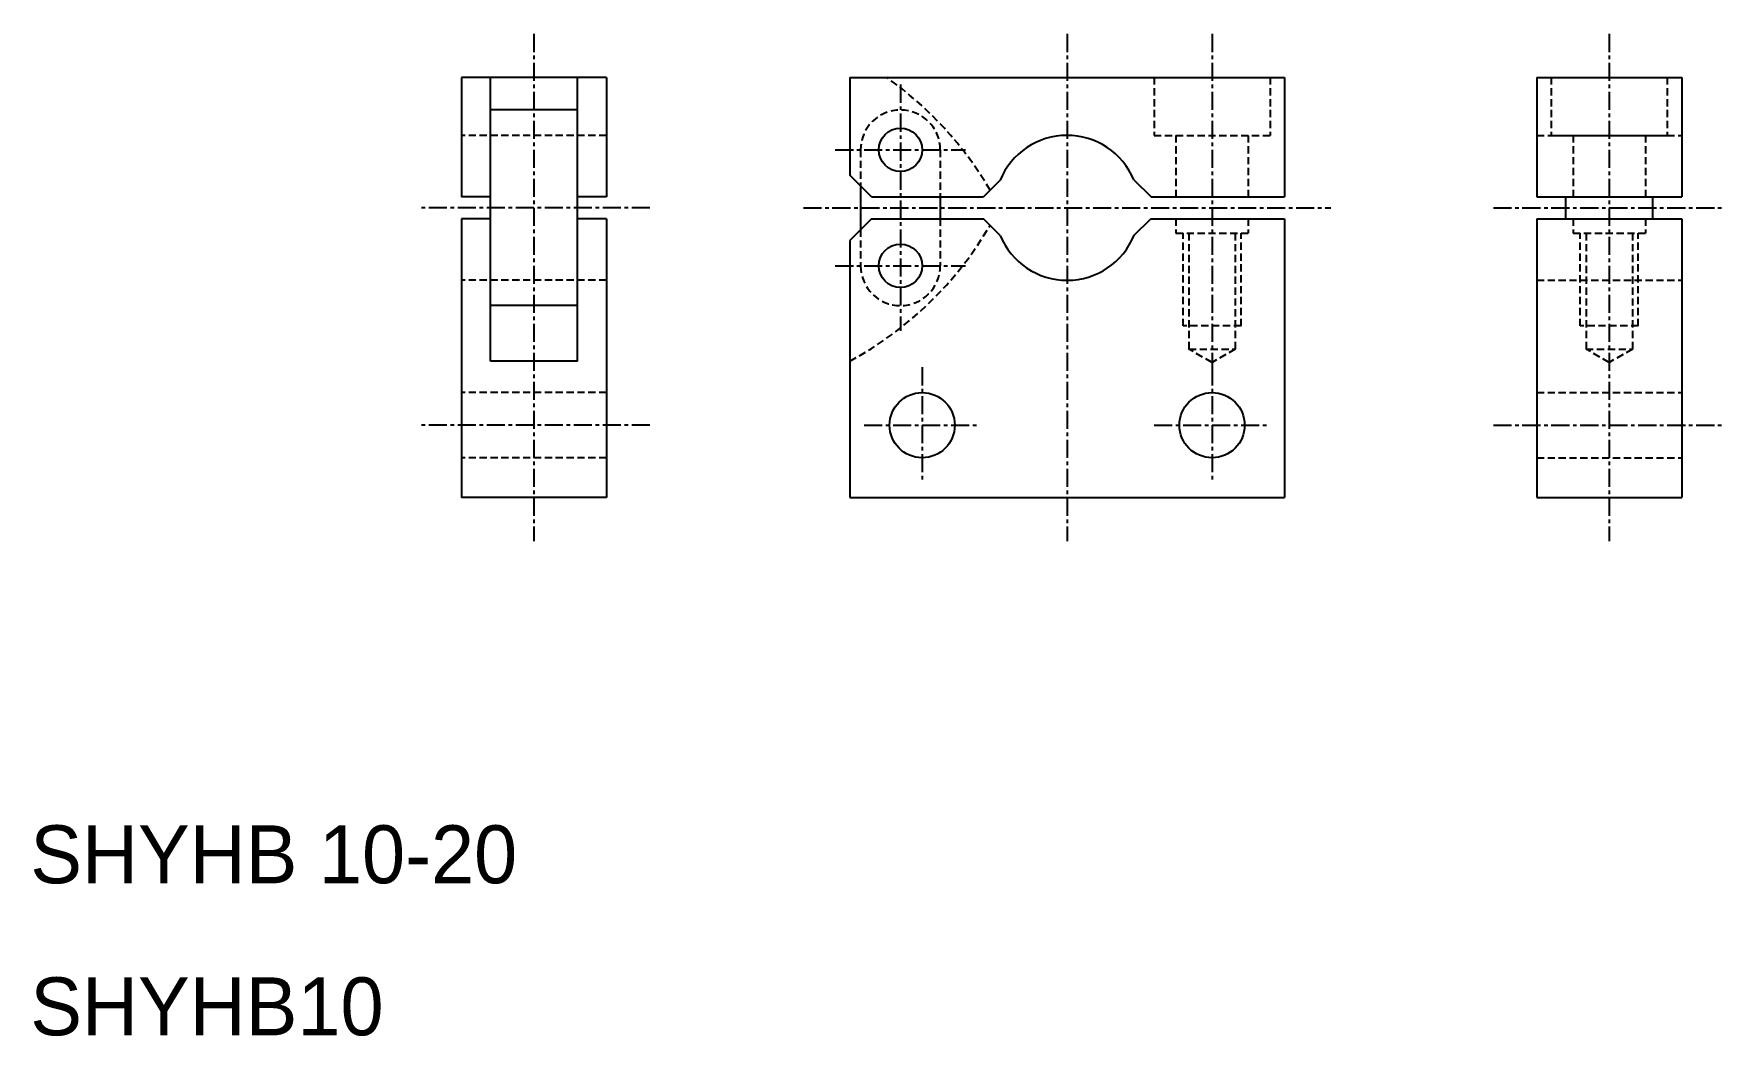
# Model space of a CAD drawing. Extents: x 58 to 175, y 53 to 122.
import ezdxf

# ---------------------------------------------------------------- set-up
doc = ezdxf.new("R2010")
doc.units = 0
doc.linetypes.add('CENTER', pattern=[2, 1.25, -0.25, 0.25, -0.25])
doc.linetypes.add('DASHED', pattern=[0.75, 0.5, -0.25])
doc.layers.get('0').update_dxf_attribs({"linetype": 'CONTINUOUS'})
doc.layers.add('CENTER', color=1, linetype='CENTER')

msp = doc.modelspace()

# ---------------------------------------------------------------- linework, layer by layer
at = {"color": 7, "linetype": 'CONTINUOUS'}
for p, q in [((97.7, 119.44), (87.7, 119.44)), ((87.7, 119.44), (87.7, 111.19)), ((89.7, 99.86), (89.7, 119.44)), ((95.7, 99.86), (95.7, 119.44)), ((97.7, 119.44), (97.7, 111.19)), ((114.49, 119.44), (144.49, 119.44)), ((114.49, 119.44), (114.49, 112.69)), ((144.49, 119.44), (144.49, 111.19)), ((161.9, 119.44), (161.9, 111.19)), ((161.9, 119.44), (171.9, 119.44)), ((171.9, 119.44), (171.9, 111.19)), ((95.7, 117.19), (89.7, 117.19)), ((115.99, 111.19), (114.49, 112.69)), ((124.87, 112.35), (123.71, 111.19)), ((134.1, 112.38), (135.29, 111.19)), ((89.7, 111.19), (87.7, 111.19)), ((97.7, 111.19), (95.7, 111.19)), ((115.24, 111.94), (115.24, 108.94)), ((115.99, 111.19), (123.71, 111.19)), ((120.74, 111.19), (120.74, 109.69)), ((135.29, 111.19), (144.49, 111.19)), ((161.9, 111.19), (171.9, 111.19)), ((163.9, 109.69), (163.9, 111.19)), ((169.9, 109.69), (169.9, 111.19)), ((87.7, 109.69), (87.7, 90.44)), ((89.7, 109.69), (87.7, 109.69)), ((97.7, 109.69), (95.7, 109.69)), ((97.7, 109.69), (97.7, 90.44)), ((115.99, 109.69), (114.49, 108.19)), ((115.99, 109.69), (123.71, 109.69)), ((124.87, 108.54), (123.71, 109.69)), ((134.12, 108.55), (135.26, 109.69)), ((135.26, 109.69), (144.49, 109.69)), ((144.49, 109.69), (144.49, 90.44)), ((161.9, 109.69), (161.9, 90.44)), ((161.9, 109.69), (171.9, 109.69)), ((171.9, 109.69), (171.9, 90.44)), ((114.49, 108.19), (114.49, 90.44)), ((95.7, 103.69), (89.7, 103.69)), ((95.7, 99.86), (89.7, 99.86)), ((97.7, 90.44), (87.7, 90.44)), ((114.49, 90.44), (144.49, 90.44)), ((161.9, 90.44), (171.9, 90.44))]:
    msp.add_line(p, q, dxfattribs=at)
at = {"color": 3, "linetype": 'DASHED'}
for p, q in [((135.49, 119.44), (135.49, 115.44)), ((143.49, 119.44), (143.49, 115.44)), ((162.9, 119.44), (162.9, 115.44)), ((170.9, 119.44), (170.9, 115.44)), ((97.7, 115.44), (87.7, 115.44)), ((115.24, 114.44), (115.24, 111.94)), ((120.74, 114.44), (120.74, 111.19)), ((135.49, 115.44), (143.49, 115.44)), ((136.99, 115.44), (136.99, 111.19)), ((141.99, 115.44), (141.99, 111.19)), ((161.9, 115.44), (171.9, 115.44)), ((162.9, 115.44), (170.9, 115.44)), ((164.4, 115.44), (164.4, 111.19)), ((169.4, 115.44), (169.4, 111.19)), ((115.24, 108.94), (115.24, 106.44)), ((120.74, 109.69), (120.74, 106.44)), ((136.99, 109.69), (136.99, 108.69)), ((136.99, 108.69), (141.99, 108.69)), ((137.49, 102.29), (137.49, 108.69)), ((137.89, 108.69), (137.89, 100.69)), ((141.09, 108.69), (141.09, 100.69)), ((141.49, 102.29), (141.49, 108.69)), ((141.99, 109.69), (141.99, 108.69)), ((164.4, 109.69), (164.4, 108.69)), ((164.4, 108.69), (169.4, 108.69)), ((164.9, 102.29), (164.9, 108.69)), ((165.3, 108.69), (165.3, 100.69)), ((168.5, 108.69), (168.5, 100.69)), ((168.9, 102.29), (168.9, 108.69)), ((169.4, 109.69), (169.4, 108.69)), ((97.7, 105.44), (87.7, 105.44)), ((161.9, 105.44), (171.9, 105.44)), ((141.49, 102.29), (137.49, 102.29)), ((168.9, 102.29), (164.9, 102.29)), ((137.89, 100.69), (141.09, 100.69)), ((139.49, 99.77), (137.89, 100.69)), ((141.09, 100.69), (139.49, 99.77)), ((165.3, 100.69), (168.5, 100.69)), ((166.9, 99.77), (165.3, 100.69)), ((168.5, 100.69), (166.9, 99.77)), ((97.7, 97.69), (87.7, 97.69)), ((161.9, 97.69), (171.9, 97.69)), ((97.7, 93.19), (87.7, 93.19)), ((161.9, 93.19), (171.9, 93.19))]:
    msp.add_line(p, q, dxfattribs=at)
at = {"color": 7, "linetype": 'CONTINUOUS'}
for centre, radius in [((117.99, 114.44), 1.5), ((117.99, 106.44), 1.5), ((119.49, 95.44), 2.25), ((139.49, 95.44), 2.25)]:
    msp.add_circle(centre, radius, dxfattribs=at)
at = {"color": 3, "linetype": 'DASHED'}
for centre, radius, start, end in [((102.59, 99.04), 25, 30.2992, 54.6864), ((117.99, 114.44), 2.75, 0, 180), ((102.59, 121.84), 25, 298.4245, 329.7008), ((117.99, 106.44), 2.75, 180, 0)]:
    msp.add_arc(centre, radius, start, end, dxfattribs=at)
at = {"color": 7, "linetype": 'CONTINUOUS'}
for start, end in [(22.8299, 157.6049), (202.3951, 337.7673)]:
    msp.add_arc((129.49, 110.44), 5, start, end, dxfattribs=at)
at = {"layer": 'CENTER', "color": 1, "linetype": 'CENTER'}
for p, q in [((92.7, 122.44), (92.7, 87.44)), ((129.49, 122.44), (129.49, 87.44)), ((139.49, 122.44), (139.49, 98.9)), ((166.9, 122.44), (166.9, 87.44)), ((117.99, 118.94), (117.99, 101.94)), ((113.49, 114.44), (122.49, 114.44)), ((100.7, 110.44), (84.7, 110.44)), ((111.29, 110.44), (147.69, 110.44)), ((158.9, 110.44), (174.9, 110.44)), ((113.49, 106.44), (122.49, 106.44)), ((119.49, 99.44), (119.49, 91.44)), ((139.49, 99.44), (139.49, 91.44)), ((100.7, 95.44), (84.7, 95.44)), ((115.49, 95.44), (123.49, 95.44)), ((135.49, 95.44), (143.49, 95.44)), ((158.9, 95.44), (174.9, 95.44))]:
    msp.add_line(p, q, dxfattribs=at)

# ---------------------------------------------------------------- texts
at = {"color": 7, "linetype": 'CONTINUOUS'}
for s, p in [('SHYHB 10-20', (57.95, 63.83)), ('SHYHB10', (57.95, 53.34))]:
    msp.add_text(s, height=4, dxfattribs=at).set_placement(p)

doc.saveas('drawing.dxf')
